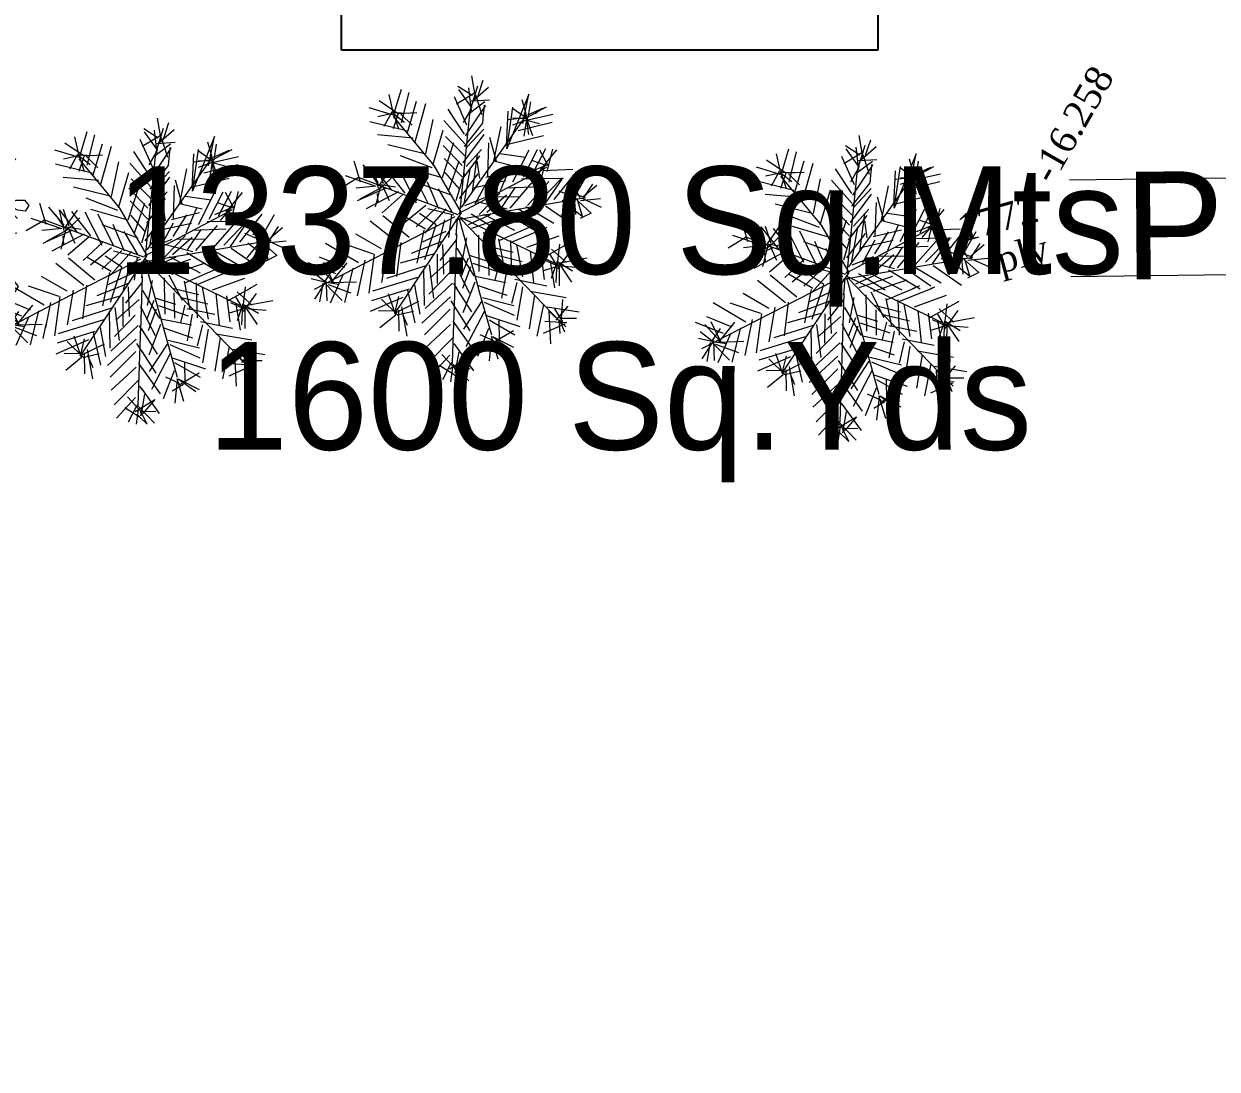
# Model space of a CAD drawing. Header units: millimetres. Extents: x -176651 to 388869, y -469666 to 486614.
# Drawn here: x 252088 to 263175, y 144049 to 153760 of the extents above; entities that cross this region are included whole.
import ezdxf
from ezdxf.enums import TextEntityAlignment as Align

# ---------------------------------------------------------------- set-up
doc = ezdxf.new("R2010")
doc.units = ezdxf.units.MM
doc.header["$PDMODE"] = 35
doc.header["$PDSIZE"] = 0.1
doc.layers.add('A- FURNITURE', color=252, linetype='Continuous', lineweight=0)
for name, color, linetype in [('ad-Plot Areas-Sq.Mts', 8, 'Continuous'), ('ad-Plot Areas-Sq.Yds', 8, 'Continuous'), ('ad-Plot Numbers', 2, 'Continuous'), ('ad-Road', 8, 'Continuous'), ('ad-Road Hatch', 8, 'Continuous'), ('Points', 7, 'Continuous'), ('Points-ELV', 6, 'Continuous'), ('Points-NUM', 4, 'Continuous'), ('Points-TXT', 3, 'Continuous')]:
    doc.layers.add(name, color=color, linetype=linetype)
doc.styles.add('$0$grid_text', font='verdana.ttf', dxfattribs={"width": 0.9})
doc.styles.add('MtX_Century_Gothic', font='GOTHIC.TTF')
doc.styles.add('ROMANS', font='times.ttf')
doc.styles.get("Standard").update_dxf_attribs({"font": 'arial.ttf'})

# ---------------------------------------------------------------- blocks, each defined once
blk = doc.blocks.new('A$C4fb60e89')
at = {"layer": 'ad-Road Hatch', "ltscale": 5, "transparency": 33554687}
h = blk.add_hatch(dxfattribs=at)
h.set_pattern_fill('AR-HBONE', color=256, scale=15)
h.set_pattern_definition([(45, (-193247.7, -428758.8), (0, 2155.2615), [4572, -1524]), (135, (-192170.1, -427681.1), (2e-13, 2155.2615), [4572, -1524])])
h.paths.add_polyline_path([(175594, -250241), (169178, -249341), (167473, -249057), (167473, -138694), (101313, -138694), (101313, -199954), (101308, -237995), (101040, -268291), (101008, -280968), (101066, -293684), (101243, -311127), (100910, -319344), (100949, -333937), (100669, -366960), (100727, -390983), (100669, -404586), (100538, -420418), (100467, -428759), (92426, -427265), (92163, -427209), (92163, -321454), (24803, -321454), (24803, -412961), (15653, -411029), (15654, -321452), (-19535, -321452), (-34427, -319477), (-65207, -315395), (-171770, -301268), (-185854, -298333), (-193248, -296832), (-193244, -292908), (-191914, -285219), (-191839, -284679), (-183397, -286393), (-169723, -289243), (-53141, -304698), (-18730, -309262), (15653, -309262), (15653, 703), (24803, 1115), (24803, -129544), (92163, -129544), (92163, 15133), (101313, 17713), (101313, -129544), (167473, -129544), (167473, 35552), (175738, 37855), (175849, 28595), (175836, 25947), (175777, 14040), (175855, 2316), (175660, -18036), (175731, -34039), (175718, -46839), (175673, -63402), (175816, -82072), (175542, -106356), (175490, -124641), (175575, -145019), (175731, -168892), (175797, -181269), (175797, -192667), (175744, -208200), (175829, -223277), (175888, -234871)])
h.paths.add_polyline_path([(24803, -309264), (92163, -309264), (92163, -138694), (24803, -138694)], flags=16)
blk = doc.blocks.new('A$Cbbea0351')
at = {"layer": 'ad-Plot Areas-Sq.Mts', "linetype": 'Continuous', "insert": (-109951, -314829), "char_height": 1000, "width": 9668.74, "attachment_point": 5, "style": 'MtX_Century_Gothic', "bg_fill": 2}
blk.add_mtext('1337.80 Sq.Mts', dxfattribs=at)
at = {"layer": 'ad-Plot Numbers', "linetype": 'Continuous', "insert": (-110046, -311119), "char_height": 2000, "width": 2981.72, "attachment_point": 5, "style": '$0$grid_text', "bg_fill": 18, "box_fill_scale": 1.5, "bg_fill_color": 257, "bg_fill_transparency": 0}
blk.add_mtext('29', dxfattribs=at)
at = {"layer": 'ad-Plot Areas-Sq.Yds', "linetype": 'Continuous', "insert": (-109951, -316461), "char_height": 1000, "width": 7884.16, "attachment_point": 5, "style": 'MtX_Century_Gothic', "bg_fill": 2}
blk.add_mtext('1600 Sq.Yds', dxfattribs=at)
blk = doc.blocks.new('etgetg')
at = {"color": 4, "transparency": 33554546}
for p, q in [((260795.957, 1945748.695, 129.914), (260796.091, 1945748.909, 129.914)), ((260795.957, 1945748.695, 129.914), (260795.755, 1945748.822, 129.914)), ((260795.863, 1945748.863, 129.914), (260796.003, 1945748.699, 129.914)), ((260795.959, 1945748.723, 129.914), (260795.966, 1945748.892, 129.914)), ((260796.01, 1945748.608, 129.914), (260796.151, 1945748.861, 129.914)), ((260796.711, 1945748.678, 129.914), (260796.604, 1945748.796, 129.914)), ((260796.732, 1945748.638, 129.914), (260796.753, 1945748.857, 129.914)), ((260796.762, 1945748.665, 129.914), (260796.846, 1945748.79, 129.914)), ((260796.034, 1945748.523, 129.914), (260795.726, 1945748.694, 129.914)), ((260795.952, 1945748.712, 129.914), (260795.812, 1945748.719, 129.914)), ((260795.948, 1945748.729, 129.914), (260795.841, 1945748.616, 129.914)), ((260796.003, 1945748.699, 129.914), (260795.918, 1945748.573, 129.914)), ((260796.197, 1945748.144, 129.914), (260795.951, 1945748.684, 129.914)), ((260795.959, 1945748.723, 129.914), (260795.968, 1945748.559, 129.914)), ((260795.963, 1945748.706, 129.914), (260796.038, 1945748.607, 129.914)), ((260795.97, 1945748.717, 129.914), (260796.092, 1945748.678, 129.914)), ((260796.003, 1945748.699, 129.914), (260796.17, 1945748.663, 129.914)), ((260796.025, 1945748.686, 129.914), (260796.098, 1945748.559, 129.914)), ((260796.039, 1945748.506, 129.914), (260796.197, 1945748.763, 129.914)), ((260796.079, 1945748.397, 129.914), (260796.274, 1945748.72, 129.914)), ((260796.544, 1945748.714, 129.914), (260796.588, 1945748.43, 129.914)), ((260796.752, 1945748.699, 129.914), (260796.546, 1945748.641, 129.914)), ((260796.678, 1945748.567, 129.914), (260796.603, 1945748.768, 129.914)), ((260796.649, 1945748.54, 129.914), (260796.782, 1945748.754, 129.914)), ((260796.666, 1945748.545, 129.914), (260796.698, 1945748.758, 129.914)), ((260796.698, 1945748.628, 129.914), (260796.877, 1945748.716, 129.914)), ((260796.545, 1945748.353, 129.914), (260796.461, 1945748.616, 129.914)), ((260796.643, 1945748.529, 129.914), (260796.809, 1945748.595, 129.914)), ((260796.687, 1945748.634, 129.914), (260796.854, 1945748.599, 129.914)), ((260796.74, 1945748.677, 129.914), (260796.748, 1945748.485, 129.914)), ((260796.076, 1945748.442, 129.914), (260795.765, 1945748.557, 129.914)), ((260796.152, 1945748.269, 129.914), (260796.301, 1945748.561, 129.914)), ((260796.31, 1945747.648, 129.914), (260796.655, 1945748.551, 129.914)), ((260796.524, 1945748.264, 129.914), (260796.395, 1945748.523, 129.914)), ((260796.55, 1945748.336, 129.914), (260796.802, 1945748.556, 129.914)), ((260796.655, 1945748.551, 129.914), (260796.561, 1945748.46, 129.914)), ((260796.791, 1945748.562, 129.914), (260796.733, 1945748.407, 129.914)), ((260796.802, 1945748.556, 129.914), (260796.791, 1945748.562, 129.914)), ((260797.219, 1945748.554, 129.914), (260796.889, 1945748.118, 129.914)), ((260796.889, 1945748.118, 129.914), (260797.046, 1945748.477, 129.914)), ((260797.125, 1945748.361, 129.914), (260797.04, 1945748.466, 129.914)), ((260797.095, 1945748.306, 129.914), (260797.219, 1945748.554, 129.914)), ((260797.144, 1945748.524, 129.914), (260797.146, 1945748.321, 129.914)), ((260797.158, 1945748.343, 129.914), (260797.221, 1945748.481, 129.914)), ((260795.495, 1945748.175, 129.914), (260795.492, 1945748.378, 129.914)), ((260795.834, 1945748.447, 129.914), (260796.13, 1945748.282, 129.914)), ((260796.186, 1945748.15, 129.914), (260796.363, 1945748.44, 129.914)), ((260796.341, 1945747.703, 129.914), (260797.143, 1945748.366, 129.914)), ((260796.502, 1945748.147, 129.914), (260796.371, 1945748.378, 129.914)), ((260796.733, 1945748.407, 129.914), (260796.512, 1945748.242, 129.914)), ((260796.534, 1945748.23, 129.914), (260796.731, 1945748.351, 129.914)), ((260796.989, 1945748.452, 129.914), (260796.89, 1945748.146, 129.914)), ((260797.147, 1945748.349, 129.914), (260796.974, 1945748.374, 129.914)), ((260797.141, 1945748.338, 129.914), (260797.019, 1945748.377, 129.914)), ((260797.136, 1945748.355, 129.914), (260797.118, 1945748.192, 129.914)), ((260797.133, 1945748.4, 129.914), (260797.151, 1945748.174, 129.914)), ((260797.16, 1945748.371, 129.914), (260797.319, 1945748.397, 129.914)), ((260797.164, 1945748.354, 129.914), (260797.347, 1945748.396, 129.914)), ((260795.375, 1945748.271, 129.914), (260795.616, 1945748.108, 129.914)), ((260795.656, 1945748.128, 129.914), (260795.563, 1945748.324, 129.914)), ((260795.655, 1945748.1, 129.914), (260795.605, 1945748.243, 129.914)), ((260795.642, 1945748.078, 129.914), (260795.651, 1945748.275, 129.914)), ((260795.758, 1945748.028, 129.914), (260795.651, 1945748.275, 129.914)), ((260795.7, 1945748.104, 129.914), (260795.69, 1945748.268, 129.914)), ((260796.174, 1945748.128, 129.914), (260795.918, 1945748.314, 129.914)), ((260796.242, 1945748.018, 129.914), (260796.43, 1945748.302, 129.914)), ((260796.448, 1945748.076, 129.914), (260796.328, 1945748.301, 129.914)), ((260796.717, 1945748.301, 129.914), (260796.46, 1945748.098, 129.914)), ((260796.739, 1945748.029, 129.914), (260796.893, 1945748.332, 129.914)), ((260796.767, 1945748.028, 129.914), (260796.766, 1945748.259, 129.914)), ((260797.135, 1945748.327, 129.914), (260796.999, 1945748.316, 129.914)), ((260797.362, 1945748.243, 129.914), (260797.036, 1945748.252, 129.914)), ((260797.129, 1945748.316, 129.914), (260797.073, 1945748.189, 129.914)), ((260797.135, 1945748.327, 129.914), (260797.388, 1945748.316, 129.914)), ((260797.135, 1945748.327, 129.914), (260797.245, 1945748.266, 129.914)), ((260795.491, 1945748.22, 129.914), (260795.303, 1945748.167, 129.914)), ((260795.627, 1945748.102, 129.914), (260795.442, 1945748.132, 129.914)), ((260795.666, 1945748.094, 129.914), (260795.491, 1945748.22, 129.914)), ((260795.655, 1945748.1, 129.914), (260795.813, 1945748.228, 129.914)), ((260795.671, 1945748.077, 129.914), (260795.815, 1945748.155, 129.914)), ((260795.756, 1945748.231, 129.914), (260795.868, 1945747.967, 129.914)), ((260795.948, 1945747.851, 129.914), (260795.878, 1945748.192, 129.914)), ((260795.93, 1945748.206, 129.914), (260796.22, 1945748.03, 129.914)), ((260795.984, 1945748.147, 129.914), (260796.048, 1945747.823, 129.914)), ((260796.328, 1945747.653, 129.914), (260796.197, 1945748.144, 129.914)), ((260796.27, 1945747.887, 129.914), (260796.433, 1945748.127, 129.914)), ((260796.421, 1945747.976, 129.914), (260796.306, 1945748.184, 129.914)), ((260796.476, 1945747.816, 129.914), (260796.614, 1945748.142, 129.914)), ((260796.481, 1945748.058, 129.914), (260796.661, 1945748.173, 129.914)), ((260796.741, 1945748.215, 129.914), (260796.649, 1945747.92, 129.914)), ((260796.925, 1945748.156, 129.914), (260797.251, 1945748.147, 129.914)), ((260795.704, 1945748.059, 129.914), (260795.42, 1945748.015, 129.914)), ((260795.454, 1945748.025, 129.914), (260795.671, 1945748.077, 129.914)), ((260795.666, 1945748.094, 129.914), (260795.568, 1945747.918, 129.914)), ((260795.618, 1945748.034, 129.914), (260795.603, 1945747.956, 129.914)), ((260796.293, 1945747.644, 129.914), (260795.655, 1945748.1, 129.914)), ((260795.672, 1945748.105, 129.914), (260795.799, 1945748.049, 129.914)), ((260795.683, 1945748.099, 129.914), (260795.709, 1945747.94, 129.914)), ((260795.996, 1945748.04, 129.914), (260796.285, 1945747.835, 129.914)), ((260796.366, 1945747.877, 129.914), (260796.278, 1945748.055, 129.914)), ((260796.514, 1945748.039, 129.914), (260796.37, 1945747.73, 129.914)), ((260796.402, 1945747.943, 129.914), (260796.63, 1945748.119, 129.914)), ((260796.576, 1945747.918, 129.914), (260796.595, 1945748.081, 129.914)), ((260796.745, 1945748.04, 129.914), (260796.932, 1945747.936, 129.914)), ((260797.036, 1945747.993, 129.914), (260796.815, 1945748.088, 129.914)), ((260797.083, 1945748.053, 129.914), (260796.858, 1945747.804, 129.914)), ((260796.972, 1945747.827, 129.914), (260797.162, 1945748.038, 129.914)), ((260797.062, 1945747.834, 129.914), (260797.24, 1945748.024, 129.914)), ((260797.221, 1945747.861, 129.914), (260797.184, 1945748.026, 129.914)), ((260795.813, 1945747.997, 129.914), (260795.483, 1945747.922, 129.914)), ((260795.851, 1945747.962, 129.914), (260795.615, 1945747.849, 129.914)), ((260796.135, 1945747.746, 129.914), (260796.096, 1945748.013, 129.914)), ((260796.176, 1945747.925, 129.914), (260796.244, 1945747.685, 129.914)), ((260796.311, 1945747.778, 129.914), (260796.45, 1945748.003, 129.914)), ((260796.345, 1945747.788, 129.914), (260796.572, 1945747.963, 129.914)), ((260796.779, 1945747.92, 129.914), (260796.603, 1945747.759, 129.914)), ((260796.632, 1945747.916, 129.914), (260796.902, 1945747.909, 129.914)), ((260796.732, 1945747.759, 129.914), (260796.888, 1945747.96, 129.914)), ((260797.036, 1945747.993, 129.914), (260797.036, 1945747.993, 129.914)), ((260797.21, 1945747.867, 129.914), (260797.085, 1945747.952, 129.914)), ((260797.142, 1945747.848, 129.914), (260797.334, 1945747.986, 129.914)), ((260797.197, 1945747.817, 129.914), (260797.301, 1945748.004, 129.914)), ((260795.686, 1945747.536, 129.914), (260795.489, 1945747.803, 129.914)), ((260795.799, 1945747.559, 129.914), (260795.614, 1945747.82, 129.914)), ((260795.966, 1945747.883, 129.914), (260795.741, 1945747.764, 129.914)), ((260796.025, 1945747.808, 129.914), (260795.795, 1945747.705, 129.914)), ((260796.299, 1945747.654, 129.914), (260797.204, 1945747.856, 129.914)), ((260796.471, 1945747.703, 129.914), (260796.642, 1945747.881, 129.914)), ((260796.494, 1945747.849, 129.914), (260796.803, 1945747.835, 129.914)), ((260796.949, 1945747.811, 129.914), (260797.327, 1945747.715, 129.914)), ((260797.199, 1945747.873, 129.914), (260797.029, 1945747.853, 129.914)), ((260797.205, 1945747.884, 129.914), (260797.066, 1945747.789, 129.914)), ((260797.188, 1945747.879, 129.914), (260797.109, 1945747.737, 129.914)), ((260797.164, 1945747.835, 129.914), (260797.431, 1945747.773, 129.914)), ((260795.282, 1945747.458, 129.914), (260795.034, 1945747.711, 129.914)), ((260795.522, 1945747.526, 129.914), (260795.328, 1945747.721, 129.914)), ((260795.964, 1945747.596, 129.914), (260795.781, 1945747.785, 129.914)), ((260796.113, 1945747.759, 129.914), (260795.888, 1945747.639, 129.914)), ((260796.196, 1945747.727, 129.914), (260795.946, 1945747.563, 129.914)), ((260796.072, 1945747.608, 129.914), (260795.949, 1945747.749, 129.914)), ((260796.254, 1945747.651, 129.914), (260796.034, 1945747.773, 129.914)), ((260796.375, 1945747.713, 129.914), (260796.59, 1945747.737, 129.914)), ((260796.483, 1945747.596, 129.914), (260796.72, 1945747.737, 129.914)), ((260796.483, 1945747.725, 129.914), (260796.747, 1945747.578, 129.914)), ((260796.556, 1945747.598, 129.914), (260796.775, 1945747.706, 129.914)), ((260796.63, 1945747.73, 129.914), (260796.891, 1945747.656, 129.914)), ((260796.703, 1945747.603, 129.914), (260796.873, 1945747.753, 129.914)), ((260796.775, 1945747.577, 129.914), (260797.03, 1945747.751, 129.914)), ((260796.795, 1945747.768, 129.914), (260797.101, 1945747.697, 129.914)), ((260796.937, 1945747.558, 129.914), (260797.187, 1945747.722, 129.914)), ((260797.039, 1945747.559, 129.914), (260797.316, 1945747.722, 129.914)), ((260797.31, 1945747.711, 129.914), (260797.094, 1945747.529, 129.914)), ((260797.19, 1945747.547, 129.914), (260797.458, 1945747.743, 129.914)), ((260797.375, 1945747.516, 129.914), (260797.569, 1945747.71, 129.914)), ((260797.382, 1945747.685, 129.914), (260797.425, 1945747.503, 129.914)), ((260796.259, 1945747.634, 129.914), (260794.82, 1945747.326, 129.914)), ((260795.055, 1945747.412, 129.914), (260794.831, 1945747.579, 129.914)), ((260795.147, 1945747.447, 129.914), (260794.945, 1945747.603, 129.914)), ((260795.185, 1945747.671, 129.914), (260795.436, 1945747.502, 129.914)), ((260795.483, 1945746.914, 129.914), (260796.328, 1945747.653, 129.914)), ((260795.947, 1945747.591, 129.914), (260795.805, 1945747.31, 129.914)), ((260795.885, 1945747.324, 129.914), (260796.072, 1945747.608, 129.914)), ((260796.158, 1945747.633, 129.914), (260796.029, 1945747.402, 129.914)), ((260796.232, 1945747.663, 129.914), (260796.15, 1945747.464, 129.914)), ((260796.275, 1945747.611, 129.914), (260796.223, 1945747.466, 129.914)), ((260796.258, 1945747.606, 129.914), (260797.475, 1945747.489, 129.914)), ((260796.292, 1945747.615, 129.914), (260796.298, 1945746.488, 129.914)), ((260796.298, 1945747.626, 129.914), (260797.073, 1945746.949, 129.914)), ((260796.954, 1945746.425, 129.914), (260796.303, 1945747.609, 129.914)), ((260796.411, 1945747.621, 129.914), (260796.61, 1945747.41, 129.914)), ((260796.522, 1945747.588, 129.914), (260796.76, 1945747.369, 129.914)), ((260796.69, 1945747.581, 129.914), (260796.927, 1945747.333, 129.914)), ((260797.386, 1945747.51, 129.914), (260797.255, 1945747.612, 129.914)), ((260797.464, 1945747.495, 129.914), (260797.327, 1945747.586, 129.914)), ((260797.453, 1945747.501, 129.914), (260797.608, 1945747.573, 129.914)), ((260797.464, 1945747.495, 129.914), (260797.575, 1945747.592, 129.914)), ((260794.94, 1945747.361, 129.914), (260794.85, 1945747.483, 129.914)), ((260795.007, 1945747.352, 129.914), (260794.908, 1945747.537, 129.914)), ((260794.929, 1945747.367, 129.914), (260795.04, 1945747.463, 129.914)), ((260795.012, 1945747.335, 129.914), (260794.971, 1945747.545, 129.914)), ((260794.99, 1945747.347, 129.914), (260795.182, 1945747.485, 129.914)), ((260795.345, 1945747.466, 129.914), (260795.19, 1945747.163, 129.914)), ((260795.303, 1945747.158, 129.914), (260795.447, 1945747.496, 129.914)), ((260795.578, 1945747.523, 129.914), (260795.441, 1945747.225, 129.914)), ((260795.594, 1945747.241, 129.914), (260795.714, 1945747.534, 129.914)), ((260796.23, 1945747.477, 129.914), (260795.88, 1945746.333, 129.914)), ((260796.142, 1945747.526, 129.914), (260795.903, 1945747.486, 129.914)), ((260796.223, 1945747.466, 129.914), (260796.23, 1945747.477, 129.914)), ((260796.362, 1945747.533, 129.914), (260796.583, 1945747.569, 129.914)), ((260796.382, 1945747.493, 129.914), (260796.71, 1945747.512, 129.914)), ((260796.847, 1945747.551, 129.914), (260797.029, 1945747.335, 129.914)), ((260796.92, 1945747.553, 129.914), (260797.13, 1945747.336, 129.914)), ((260797.099, 1945747.512, 129.914), (260797.307, 1945747.266, 129.914)), ((260797.217, 1945747.388, 129.914), (260797.386, 1945747.51, 129.914)), ((260797.262, 1945747.521, 129.914), (260797.4, 1945747.329, 129.914)), ((260797.375, 1945747.516, 129.914), (260797.345, 1945747.36, 129.914)), ((260797.375, 1945747.516, 129.914), (260797.491, 1945747.336, 129.914)), ((260797.397, 1945747.504, 129.914), (260797.4, 1945747.329, 129.914)), ((260797.424, 1945747.475, 129.914), (260797.608, 1945747.444, 129.914)), ((260797.436, 1945747.497, 129.914), (260797.593, 1945747.366, 129.914)), ((260794.946, 1945747.372, 129.914), (260794.799, 1945747.237, 129.914)), ((260794.929, 1945747.367, 129.914), (260794.819, 1945747.428, 129.914)), ((260794.912, 1945747.362, 129.914), (260794.837, 1945747.202, 129.914)), ((260794.946, 1945747.372, 129.914), (260794.904, 1945747.193, 129.914)), ((260795.116, 1945747.392, 129.914), (260794.931, 1945747.164, 129.914)), ((260794.934, 1945747.35, 129.914), (260795.044, 1945747.159, 129.914)), ((260795.056, 1945747.31, 129.914), (260794.94, 1945747.361, 129.914)), ((260795.219, 1945747.421, 129.914), (260795.059, 1945747.135, 129.914)), ((260795.987, 1945747.353, 129.914), (260795.655, 1945747.351, 129.914)), ((260796.082, 1945747.445, 129.914), (260795.776, 1945747.413, 129.914)), ((260796.216, 1945747.427, 129.914), (260796.018, 1945747.278, 129.914)), ((260796.08, 1945747.416, 129.914), (260796.018, 1945747.149, 129.914)), ((260796.201, 1945747.349, 129.914), (260796.284, 1945747.058, 129.914)), ((260796.311, 1945747.417, 129.914), (260796.206, 1945747.202, 129.914)), ((260796.424, 1945747.412, 129.914), (260796.341, 1945747.084, 129.914)), ((260796.475, 1945747.427, 129.914), (260796.531, 1945747.165, 129.914)), ((260796.503, 1945747.426, 129.914), (260796.831, 1945747.445, 129.914)), ((260796.928, 1945747.362, 129.914), (260796.6, 1945747.314, 129.914)), ((260794.956, 1945747.337, 129.914), (260795.141, 1945747.205, 129.914)), ((260794.99, 1945747.347, 129.914), (260795.218, 1945747.292, 129.914)), ((260795.498, 1945747.251, 129.914), (260795.882, 1945747.268, 129.914)), ((260795.77, 1945746.912, 129.914), (260795.853, 1945747.241, 129.914)), ((260795.91, 1945747.266, 129.914), (260795.868, 1945746.958, 129.914)), ((260796.147, 1945747.278, 129.914), (260795.888, 1945747.149, 129.914)), ((260796.009, 1945747.341, 129.914), (260795.936, 1945747.079, 129.914)), ((260796.293, 1945747.255, 129.914), (260796.463, 1945747.146, 129.914)), ((260796.423, 1945747.024, 129.914), (260796.479, 1945747.252, 129.914)), ((260796.475, 1945747.297, 129.914), (260796.695, 1945747.175, 129.914)), ((260796.595, 1945747.331, 129.914), (260796.577, 1945747.067, 129.914)), ((260796.7, 1945747.287, 129.914), (260796.624, 1945746.97, 129.914)), ((260796.705, 1945747.27, 129.914), (260797.062, 1945747.316, 129.914)), ((260797.491, 1945747.336, 129.914), (260797.377, 1945747.313, 129.914)), ((260795.777, 1945747.182, 129.914), (260795.337, 1945747.168, 129.914)), ((260796.074, 1945747.146, 129.914), (260795.837, 1945747.005, 129.914)), ((260796.139, 1945747.211, 129.914), (260796.204, 1945746.915, 129.914)), ((260796.277, 1945747.149, 129.914), (260796.151, 1945746.974, 129.914)), ((260796.167, 1945747.08, 129.914), (260796.281, 1945747.233, 129.914)), ((260796.306, 1945747.175, 129.914), (260796.547, 1945747.012, 129.914)), ((260796.532, 1945747.193, 129.914), (260796.752, 1945747.071, 129.914)), ((260796.743, 1945747.235, 129.914), (260796.718, 1945746.932, 129.914)), ((260796.851, 1945747.145, 129.914), (260796.804, 1945746.854, 129.914)), ((260796.83, 1945747.186, 129.914), (260797.147, 1945747.211, 129.914)), ((260796.943, 1945747.051, 129.914), (260797.245, 1945747.128, 129.914)), ((260797.062, 1945746.956, 129.914), (260797.132, 1945747.133, 129.914)), ((260795.596, 1945747.038, 129.914), (260795.267, 1945746.991, 129.914)), ((260795.672, 1945747.097, 129.914), (260795.305, 1945747.085, 129.914)), ((260795.51, 1945746.884, 129.914), (260795.4, 1945747.075, 129.914)), ((260795.488, 1945746.897, 129.914), (260795.475, 1945747.106, 129.914)), ((260795.483, 1945746.914, 129.914), (260795.563, 1945747.057, 129.914)), ((260795.655, 1945747.092, 129.914), (260795.641, 1945746.783, 129.914)), ((260795.729, 1945747.122, 129.914), (260795.706, 1945746.847, 129.914)), ((260796.075, 1945747.045, 129.914), (260795.769, 1945746.884, 129.914)), ((260796.18, 1945746.742, 129.914), (260796.086, 1945747.039, 129.914)), ((260796.295, 1945747.052, 129.914), (260796.554, 1945746.922, 129.914)), ((260796.466, 1945746.971, 129.914), (260796.546, 1945747.114, 129.914)), ((260796.48, 1945746.79, 129.914), (260796.592, 1945747.016, 129.914)), ((260796.555, 1945747.08, 129.914), (260796.792, 1945746.962, 129.914)), ((260796.939, 1945747.096, 129.914), (260796.906, 1945746.856, 129.914)), ((260796.959, 1945747.028, 129.914), (260797.067, 1945746.938, 129.914)), ((260797.056, 1945746.945, 129.914), (260797.022, 1945747.064, 129.914)), ((260797.147, 1945746.952, 129.914), (260797.047, 1945747.108, 129.914)), ((260797.055, 1945746.916, 129.914), (260797.213, 1945747.045, 129.914)), ((260795.506, 1945746.93, 129.914), (260795.345, 1945746.976, 129.914)), ((260795.524, 1945746.934, 129.914), (260795.476, 1945746.745, 129.914)), ((260795.5, 1945746.919, 129.914), (260795.728, 1945746.965, 129.914)), ((260795.54, 1945746.68, 129.914), (260795.564, 1945746.955, 129.914)), ((260795.55, 1945746.905, 129.914), (260795.567, 1945746.78, 129.914)), ((260796.025, 1945746.929, 129.914), (260795.702, 1945746.763, 129.914)), ((260796.101, 1945746.756, 129.914), (260796.281, 1945747.002, 129.914)), ((260796.291, 1945746.968, 129.914), (260796.532, 1945746.805, 129.914)), ((260796.644, 1945746.929, 129.914), (260796.914, 1945746.793, 129.914)), ((260797.112, 1945746.942, 129.914), (260796.921, 1945746.934, 129.914)), ((260797.051, 1945746.962, 129.914), (260796.973, 1945746.847, 129.914)), ((260797.003, 1945747.003, 129.914), (260796.98, 1945746.756, 129.914)), ((260797.064, 1945746.984, 129.914), (260797.005, 1945746.8, 129.914)), ((260797.08, 1945746.96, 129.914), (260797.025, 1945746.76, 129.914)), ((260797.045, 1945746.951, 129.914), (260797.262, 1945746.873, 129.914)), ((260797.182, 1945746.86, 129.914), (260797.064, 1945746.984, 129.914)), ((260797.069, 1945746.967, 129.914), (260797.344, 1945746.943, 129.914)), ((260797.084, 1945746.943, 129.914), (260797.144, 1945746.766, 129.914)), ((260795.488, 1945746.897, 129.914), (260795.316, 1945746.82, 129.914)), ((260795.516, 1945746.895, 129.914), (260795.657, 1945746.889, 129.914)), ((260795.697, 1945746.651, 129.914), (260795.992, 1945746.818, 129.914)), ((260796.017, 1945746.89, 129.914), (260796.116, 1945746.575, 129.914)), ((260796.29, 1945746.81, 129.914), (260796.061, 1945746.606, 129.914)), ((260796.308, 1945746.843, 129.914), (260796.572, 1945746.696, 129.914)), ((260796.312, 1945746.798, 129.914), (260796.551, 1945746.607, 129.914)), ((260796.654, 1945746.895, 129.914), (260796.556, 1945746.719, 129.914)), ((260796.566, 1945746.555, 129.914), (260796.697, 1945746.842, 129.914)), ((260795.986, 1945746.705, 129.914), (260796.107, 1945746.379, 129.914)), ((260796.042, 1945746.444, 129.914), (260796.297, 1945746.719, 129.914)), ((260796.782, 1945746.737, 129.914), (260796.651, 1945746.45, 129.914)), ((260796.751, 1945746.784, 129.914), (260797.06, 1945746.64, 129.914)), ((260795.957, 1945746.678, 129.914), (260795.675, 1945746.533, 129.914)), ((260796.301, 1945746.674, 129.914), (260796.574, 1945746.493, 129.914)), ((260796.509, 1945746.428, 129.914), (260796.315, 1945746.623, 129.914)), ((260796.356, 1945746.413, 129.914), (260796.404, 1945746.602, 129.914)), ((260796.84, 1945746.633, 129.914), (260796.703, 1945746.363, 129.914)), ((260796.866, 1945746.604, 129.914), (260797.142, 1945746.479, 129.914)), ((260796.954, 1945746.425, 129.914), (260797.025, 1945746.631, 129.914)), ((260795.668, 1945746.393, 129.914), (260795.946, 1945746.555, 129.914)), ((260796.054, 1945746.206, 129.914), (260795.943, 1945746.499, 129.914)), ((260796.289, 1945746.551, 129.914), (260796.122, 1945746.327, 129.914)), ((260796.306, 1945746.426, 129.914), (260796.198, 1945746.515, 129.914)), ((260796.292, 1945746.477, 129.914), (260796.299, 1945746.257, 129.914)), ((260796.3, 1945746.415, 129.914), (260796.506, 1945746.474, 129.914)), ((260796.303, 1945746.471, 129.914), (260796.465, 1945746.323, 129.914)), ((260796.303, 1945746.471, 129.914), (260796.431, 1945746.314, 129.914)), ((260796.87, 1945746.559, 129.914), (260796.806, 1945746.263, 129.914)), ((260797.004, 1945746.412, 129.914), (260796.81, 1945746.477, 129.914)), ((260796.87, 1945746.559, 129.914), (260796.986, 1945746.379, 129.914)), ((260796.916, 1945746.461, 129.914), (260797.056, 1945746.556, 129.914)), ((260796.971, 1945746.43, 129.914), (260796.932, 1945746.567, 129.914)), ((260796.951, 1945746.47, 129.914), (260797.101, 1945746.43, 129.914)), ((260795.877, 1945746.406, 129.914), (260795.657, 1945746.269, 129.914)), ((260795.904, 1945746.247, 129.914), (260795.805, 1945746.432, 129.914)), ((260795.881, 1945746.231, 129.914), (260795.968, 1945746.413, 129.914)), ((260796.284, 1945746.438, 129.914), (260796.214, 1945746.261, 129.914)), ((260796.339, 1945746.408, 129.914), (260796.219, 1945746.374, 129.914)), ((260796.987, 1945746.407, 129.914), (260796.766, 1945746.372, 129.914)), ((260796.938, 1945746.449, 129.914), (260796.916, 1945746.331, 129.914)), ((260796.944, 1945746.459, 129.914), (260796.961, 1945746.335, 129.914)), ((260795.863, 1945746.328, 129.914), (260795.75, 1945746.203, 129.914)), ((260795.756, 1945746.344, 129.914), (260795.864, 1945746.226, 129.914)), ((260795.872, 1945746.293, 129.914), (260795.816, 1945746.166, 129.914)), ((260795.838, 1945746.284, 129.914), (260796.043, 1945746.342, 129.914)), ((260795.848, 1945746.25, 129.914), (260795.916, 1945746.139, 129.914)), ((260795.869, 1945746.339, 129.914), (260795.983, 1945746.131, 129.914)), ((260795.888, 1945746.27, 129.914), (260796.027, 1945746.236, 129.914)), ((260795.916, 1945746.139, 129.914), (260795.888, 1945746.27, 129.914)), ((260796.043, 1945746.342, 129.914), (260795.904, 1945746.247, 129.914))]:
    blk.add_line(p, q, dxfattribs=at)
blk = doc.blocks.new('POINTS')
at = {"layer": 'Points'}
blk.add_line((0, 0), (0, 0), dxfattribs=at)
blk.add_point((0, 0), dxfattribs=at)
at = {"layer": 'Points-ELV', "style": 'ROMANS'}
blk.add_attdef('ELEV', text='', height=1, rotation=45, dxfattribs=at).set_placement((0, 0), align=Align.BOTTOM_LEFT)
at = {"layer": 'Points-NUM', "style": 'ROMANS'}
blk.add_attdef('PTNUM', text='', height=1, dxfattribs=at).set_placement((0, 0), align=Align.BOTTOM_RIGHT)
at = {"layer": 'Points-TXT', "style": 'ROMANS'}
blk.add_attdef('DESC', text='', height=1, dxfattribs=at).set_placement((0, 0), align=Align.BOTTOM_RIGHT)
blk = doc.blocks.new('WERGEWR')
at = {"color": 177, "linetype": 'Continuous', "true_color": 0x293189}
for p, q in [((260796.013, 1945681.978), (260796.202, 1945682.264)), ((260796.09, 1945681.757), (260796.294, 1945682.284)), ((260796.204, 1945682.07), (260796.149, 1945682.271)), ((260796.487, 1945681.924), (260796.379, 1945682.279)), ((260795.743, 1945681.782), (260795.621, 1945682.169)), ((260795.741, 1945682.243), (260795.655, 1945682.226)), ((260795.655, 1945682.226), (260795.728, 1945682.156)), ((260795.695, 1945681.927), (260795.948, 1945682.248)), ((260795.728, 1945682.156), (260795.805, 1945682.125)), ((260795.823, 1945682.222), (260795.741, 1945682.243)), ((260795.805, 1945682.125), (260795.848, 1945682.167)), ((260795.848, 1945682.167), (260795.823, 1945682.222)), ((260796.061, 1945681.766), (260795.955, 1945682.231)), ((260796.378, 1945682.22), (260796.284, 1945682.168)), ((260796.284, 1945682.168), (260796.286, 1945682.074)), ((260796.378, 1945682.22), (260796.41, 1945682.189)), ((260796.383, 1945682.111), (260796.41, 1945682.189)), ((260796.45, 1945682.047), (260796.665, 1945682.23)), ((260795.22, 1945682.076), (260795.218, 1945681.93)), ((260795.22, 1945682.076), (260795.296, 1945682.032)), ((260795.567, 1945681.79), (260795.45, 1945682.046)), ((260795.678, 1945681.983), (260795.52, 1945682.11)), ((260796.286, 1945682.074), (260796.383, 1945682.111)), ((260796.597, 1945682.134), (260796.596, 1945681.988)), ((260796.597, 1945682.134), (260796.674, 1945682.09)), ((260796.701, 1945682.007), (260796.674, 1945682.09)), ((260796.731, 1945681.946), (260796.95, 1945682.065)), ((260795.218, 1945681.93), (260795.303, 1945681.88)), ((260795.324, 1945681.949), (260795.296, 1945682.032)), ((260795.303, 1945681.88), (260795.324, 1945681.949)), ((260795.465, 1945681.674), (260795.405, 1945682.025)), ((260795.901, 1945682.029), (260795.857, 1945681.987)), ((260795.857, 1945681.987), (260795.859, 1945681.893)), ((260795.963, 1945682.006), (260795.901, 1945682.029)), ((260795.945, 1945681.91), (260795.963, 1945682.006)), ((260796.447, 1945681.654), (260796.731, 1945681.946)), ((260796.596, 1945681.988), (260796.68, 1945681.938)), ((260796.68, 1945681.938), (260796.701, 1945682.007)), ((260796.884, 1945681.611), (260797.107, 1945681.938)), ((260796.96, 1945681.722), (260797.014, 1945682.004)), ((260795.307, 1945681.7), (260795.246, 1945681.895)), ((260795.679, 1945681.714), (260795.436, 1945681.878)), ((260795.859, 1945681.893), (260795.879, 1945681.894)), ((260795.879, 1945681.894), (260795.945, 1945681.91)), ((260796.398, 1945681.741), (260796.487, 1945681.924)), ((260797.019, 1945681.814), (260797.193, 1945681.83)), ((260795.249, 1945681.709), (260795.155, 1945681.658)), ((260795.482, 1945681.617), (260795.158, 1945681.77)), ((260795.249, 1945681.709), (260795.281, 1945681.679)), ((260795.679, 1945681.714), (260795.638, 1945681.515)), ((260795.667, 1945681.194), (260795.743, 1945681.782)), ((260796.028, 1945681.455), (260796.061, 1945681.766)), ((260796.057, 1945681.446), (260796.09, 1945681.757)), ((260796.328, 1945681.337), (260796.398, 1945681.741)), ((260796.895, 1945681.596), (260797.022, 1945681.81)), ((260797.094, 1945681.738), (260797.008, 1945681.721)), ((260797.008, 1945681.721), (260797.082, 1945681.652)), ((260797.177, 1945681.717), (260797.094, 1945681.738)), ((260797.202, 1945681.662), (260797.177, 1945681.717)), ((260795.361, 1945681.266), (260795.044, 1945681.602)), ((260795.155, 1945681.658), (260795.157, 1945681.563)), ((260795.157, 1945681.563), (260795.254, 1945681.601)), ((260795.254, 1945681.601), (260795.281, 1945681.679)), ((260795.638, 1945681.515), (260795.465, 1945681.674)), ((260795.632, 1945681.448), (260795.482, 1945681.617)), ((260796.432, 1945681.487), (260796.447, 1945681.654)), ((260796.5, 1945681.576), (260796.884, 1945681.611)), ((260796.945, 1945681.383), (260797.386, 1945681.622)), ((260797.082, 1945681.652), (260797.158, 1945681.621)), ((260797.158, 1945681.621), (260797.202, 1945681.662)), ((260796.432, 1945681.487), (260796.5, 1945681.576)), ((260796.487, 1945681.467), (260796.759, 1945681.508)), ((260796.759, 1945681.508), (260796.93, 1945681.325)), ((260796.803, 1945681.561), (260796.895, 1945681.596)), ((260796.822, 1945681.535), (260796.803, 1945681.561)), ((260796.824, 1945681.533), (260796.945, 1945681.383)), ((260797.347, 1945681.509), (260797.253, 1945681.458)), ((260797.347, 1945681.509), (260797.379, 1945681.479)), ((260795.226, 1945681.409), (260795.055, 1945681.28)), ((260795.616, 1945681.165), (260795.632, 1945681.448)), ((260796.08, 1945681.138), (260796.028, 1945681.455)), ((260796.159, 1945681.168), (260796.057, 1945681.446)), ((260796.283, 1945681.09), (260796.487, 1945681.467)), ((260797.253, 1945681.458), (260797.255, 1945681.363)), ((260797.255, 1945681.363), (260797.352, 1945681.401)), ((260797.352, 1945681.401), (260797.379, 1945681.479)), ((260794.921, 1945681.366), (260794.919, 1945681.219)), ((260794.921, 1945681.366), (260794.997, 1945681.321)), ((260795.025, 1945681.238), (260794.997, 1945681.321)), ((260795.611, 1945681.156), (260795.361, 1945681.266)), ((260796.212, 1945681.159), (260796.328, 1945681.337)), ((260796.93, 1945681.325), (260797.126, 1945681.304)), ((260797.126, 1945681.304), (260797.447, 1945681.238)), ((260797.232, 1945681.128), (260797.469, 1945681.365)), ((260795.171, 1945681.166), (260794.902, 1945680.959)), ((260794.919, 1945681.219), (260795.004, 1945681.17)), ((260795.004, 1945681.17), (260795.025, 1945681.238)), ((260795.165, 1945681.164), (260795.08, 1945680.867)), ((260795.381, 1945681.243), (260795.171, 1945681.166)), ((260795.691, 1945681.063), (260795.381, 1945681.243)), ((260795.78, 1945681.105), (260795.667, 1945681.194)), ((260797.6, 1945681.242), (260796.824, 1945680.966)), ((260797.232, 1945681.128), (260797.495, 1945681.21)), ((260795.04, 1945681.066), (260794.909, 1945681.142)), ((260795.717, 1945681.048), (260795.498, 1945680.77)), ((260795.691, 1945681.063), (260795.717, 1945681.048)), ((260795.78, 1945681.105), (260796.074, 1945681.133)), ((260796.294, 1945681.045), (260796.68, 1945681.003)), ((260796.68, 1945681.003), (260797.232, 1945681.128)), ((260795.012, 1945680.976), (260794.919, 1945680.925)), ((260795.012, 1945680.976), (260795.044, 1945680.946)), ((260795.018, 1945680.867), (260795.044, 1945680.946)), ((260795.284, 1945680.896), (260795.302, 1945680.979)), ((260795.302, 1945680.979), (260795.36, 1945680.977)), ((260795.36, 1945680.977), (260795.392, 1945680.906)), ((260795.763, 1945681.021), (260795.509, 1945680.735)), ((260795.763, 1945681.021), (260795.764, 1945681.02)), ((260796.033, 1945681.022), (260795.764, 1945681.02)), ((260796.084, 1945680.933), (260795.931, 1945680.595)), ((260796.336, 1945680.556), (260796.252, 1945680.941)), ((260796.282, 1945680.983), (260796.687, 1945680.929)), ((260796.824, 1945680.966), (260796.92, 1945680.817)), ((260797.371, 1945680.883), (260797.505, 1945681.028)), ((260794.919, 1945680.925), (260794.92, 1945680.83)), ((260794.92, 1945680.83), (260795.018, 1945680.867)), ((260795.08, 1945680.867), (260794.942, 1945680.772)), ((260795.285, 1945680.823), (260795.284, 1945680.896)), ((260795.361, 1945680.852), (260795.285, 1945680.823)), ((260795.392, 1945680.906), (260795.361, 1945680.852)), ((260796.197, 1945680.911), (260795.993, 1945680.56)), ((260796.203, 1945680.912), (260796.272, 1945680.585)), ((260796.687, 1945680.929), (260796.789, 1945680.905)), ((260796.789, 1945680.905), (260797.047, 1945680.58)), ((260796.92, 1945680.817), (260797.371, 1945680.883)), ((260796.947, 1945680.778), (260797.284, 1945680.87)), ((260797.371, 1945680.883), (260797.469, 1945680.709)), ((260797.5, 1945680.873), (260797.414, 1945680.856)), ((260797.414, 1945680.856), (260797.488, 1945680.786)), ((260797.582, 1945680.852), (260797.5, 1945680.873)), ((260797.607, 1945680.797), (260797.582, 1945680.852)), ((260795.286, 1945680.396), (260794.921, 1945680.737)), ((260795.509, 1945680.735), (260794.929, 1945680.586)), ((260795.418, 1945680.729), (260795.185, 1945680.662)), ((260795.498, 1945680.77), (260795.418, 1945680.729)), ((260796.947, 1945680.778), (260797.06, 1945680.631)), ((260797.488, 1945680.786), (260797.564, 1945680.755)), ((260797.564, 1945680.755), (260797.607, 1945680.797)), ((260795.19, 1945680.661), (260795.048, 1945680.621)), ((260797.06, 1945680.631), (260797.428, 1945680.581)), ((260795.042, 1945680.518), (260794.956, 1945680.501)), ((260794.956, 1945680.501), (260795.03, 1945680.432)), ((260795.124, 1945680.497), (260795.042, 1945680.518)), ((260795.149, 1945680.442), (260795.124, 1945680.497)), ((260795.931, 1945680.595), (260795.709, 1945680.385)), ((260795.993, 1945680.56), (260795.754, 1945680.347)), ((260796.272, 1945680.585), (260796.099, 1945680.287)), ((260796.298, 1945680.488), (260796.157, 1945680.3)), ((260796.298, 1945680.488), (260796.508, 1945680.307)), ((260796.336, 1945680.556), (260796.672, 1945680.247)), ((260797.047, 1945680.58), (260797.083, 1945680.044)), ((260797.248, 1945680.537), (260797.205, 1945680.495)), ((260797.205, 1945680.495), (260797.207, 1945680.4)), ((260797.311, 1945680.514), (260797.248, 1945680.537)), ((260797.292, 1945680.417), (260797.311, 1945680.514)), ((260795.03, 1945680.432), (260795.106, 1945680.4)), ((260795.199, 1945680.388), (260795.103, 1945680.338)), ((260795.106, 1945680.4), (260795.149, 1945680.442)), ((260795.754, 1945680.347), (260795.199, 1945680.388)), ((260795.709, 1945680.385), (260795.286, 1945680.396)), ((260796.726, 1945680.452), (260796.64, 1945680.434)), ((260796.64, 1945680.434), (260796.713, 1945680.365)), ((260796.808, 1945680.431), (260796.726, 1945680.452)), ((260796.833, 1945680.376), (260796.808, 1945680.431)), ((260797.207, 1945680.4), (260797.227, 1945680.402)), ((260797.227, 1945680.402), (260797.292, 1945680.417)), ((260795.239, 1945680.27), (260795.155, 1945680.224)), ((260795.281, 1945680.245), (260795.244, 1945680.28)), ((260795.418, 1945680.367), (260795.324, 1945680.035)), ((260795.401, 1945680.269), (260795.399, 1945680.123)), ((260795.401, 1945680.269), (260795.477, 1945680.225)), ((260795.741, 1945680.3), (260795.739, 1945680.154)), ((260795.741, 1945680.3), (260795.817, 1945680.256)), ((260796.099, 1945680.287), (260796.019, 1945680.006)), ((260796.157, 1945680.3), (260796.206, 1945680.073)), ((260796.508, 1945680.307), (260796.422, 1945679.959)), ((260796.713, 1945680.365), (260796.79, 1945680.334)), ((260796.79, 1945680.334), (260796.833, 1945680.376)), ((260795.155, 1945680.224), (260795.157, 1945680.13)), ((260795.157, 1945680.13), (260795.254, 1945680.167)), ((260795.254, 1945680.167), (260795.281, 1945680.245)), ((260795.505, 1945680.142), (260795.477, 1945680.225)), ((260795.844, 1945680.173), (260795.817, 1945680.256)), ((260795.824, 1945680.104), (260795.844, 1945680.173)), ((260796.116, 1945680.23), (260795.975, 1945679.703)), ((260796.116, 1945680.23), (260796.217, 1945679.95)), ((260796.471, 1945680.158), (260796.779, 1945679.834)), ((260796.672, 1945680.247), (260797.014, 1945679.955)), ((260797.207, 1945680.172), (260797.121, 1945680.155)), ((260797.121, 1945680.155), (260797.194, 1945680.086)), ((260797.289, 1945680.151), (260797.207, 1945680.172)), ((260795.399, 1945680.123), (260795.484, 1945680.074)), ((260795.484, 1945680.074), (260795.505, 1945680.142)), ((260795.739, 1945680.154), (260795.824, 1945680.104)), ((260796.206, 1945680.073), (260796.239, 1945679.702)), ((260797.194, 1945680.086), (260797.271, 1945680.055)), ((260797.271, 1945680.055), (260797.314, 1945680.096)), ((260797.314, 1945680.096), (260797.289, 1945680.151)), ((260796.019, 1945680.006), (260795.752, 1945679.774)), ((260796.301, 1945679.961), (260796.299, 1945679.815)), ((260796.301, 1945679.961), (260796.377, 1945679.917)), ((260796.803, 1945680.031), (260796.76, 1945679.989)), ((260796.76, 1945679.989), (260796.762, 1945679.895)), ((260796.866, 1945680.008), (260796.803, 1945680.031)), ((260796.847, 1945679.912), (260796.866, 1945680.008)), ((260795.891, 1945679.849), (260795.797, 1945679.798)), ((260795.891, 1945679.849), (260795.923, 1945679.819)), ((260796.224, 1945679.875), (260796.015, 1945679.715)), ((260796.405, 1945679.834), (260796.377, 1945679.917)), ((260796.384, 1945679.766), (260796.405, 1945679.834)), ((260796.762, 1945679.895), (260796.782, 1945679.896)), ((260796.782, 1945679.896), (260796.847, 1945679.912)), ((260795.797, 1945679.798), (260795.799, 1945679.703)), ((260795.799, 1945679.703), (260795.896, 1945679.741)), ((260795.896, 1945679.741), (260795.923, 1945679.819)), ((260796.299, 1945679.815), (260796.384, 1945679.766))]:
    blk.add_line(p, q, dxfattribs=at)
blk.add_circle((260796.163, 1945681.037), 0.131, dxfattribs=at)
blk = doc.blocks.new('zw$1761')
at = {"color": 3, "elevation": -640.1}
for points in [[(3491.51, 1222.5), (3950.52, 1228.25)], [(3491.95, 1187.07), (3950.97, 1192.82)]]:
    blk.add_lwpolyline(points, dxfattribs=at)
at = {"color": 6, "xscale": 39.3712485404797, "yscale": 39.3712485404797, "zscale": 39.3712485404797, "rotation": 15.20137085992779}
for name, p in [('etgetg', (10181830.62, -76617222.4, -5763.5)), ('WERGEWR', (10180933.66, -76614692.73, -645.96)), ('etgetg', (10181715.63, -76617237.93, -5759.56)), ('etgetg', (10181972.36, -76617244.18, -5767.12))]:
    blk.add_blockref(name, p, dxfattribs=at)
at = {"layer": 'Points', "linetype": 'Continuous'}
ref = blk.add_blockref('POINTS', (3491.73, 1204.78, -640.1), dxfattribs=dict(at, xscale=39.3712485404797, yscale=39.3712485404797, zscale=39.3712485404797, rotation=15.20137085992779))
ref.add_attrib('PTNUM', '1772', dxfattribs={"layer": 'Points-NUM', "height": 9.843, "rotation": 15.2014, "style": 'ROMANS'}).set_placement((3481.59, 1204.58, -640.1), align=Align.BOTTOM_RIGHT)
ref.add_attrib('DESC', 'ply', dxfattribs={"layer": 'Points-TXT', "height": 9.843, "rotation": 15.2014, "style": 'ROMANS'}).set_placement((3485.46, 1190.33, -640.1), align=Align.BOTTOM_RIGHT)
ref.add_attrib('ELEV', '-16.258', dxfattribs={"layer": 'Points-ELV', "height": 9.843, "rotation": 60.2014, "style": 'ROMANS'}).set_placement((3487.86, 1219.03, -640.1), align=Align.BOTTOM_LEFT)
blk.add_text('PLANTARY BOX', height=39.3712, rotation=360.4362).set_placement((3511.53, 1186.03, -682.62))

msp = doc.modelspace()

# ---------------------------------------------------------------- block references
at = {"layer": 'ad-Road', "ltscale": 5}
msp.add_blockref('A$C4fb60e89', (191839, 428759), dxfattribs=at)

# ---------------------------------------------------------------- next in the draw order: block references
at = {"ltscale": 5}
msp.add_blockref('A$Cbbea0351', (367577, 466614), dxfattribs=at)

# ---------------------------------------------------------------- next in the draw order: block references
at = {"layer": 'A- FURNITURE', "color": 6, "xscale": 25.39807961885639, "yscale": 25.39807961885639, "zscale": 25.39807961885639}
msp.add_blockref('zw$1761', (173127, 121263), dxfattribs=at)

doc.saveas('drawing.dxf')
